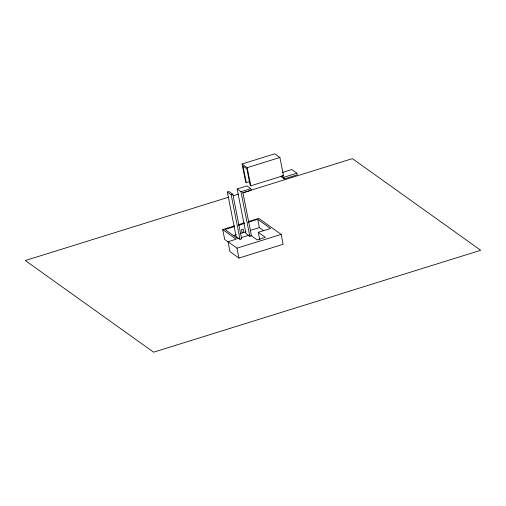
<?xml version="1.0" encoding="UTF-8"?>
<svg xmlns="http://www.w3.org/2000/svg" width="506" height="506" viewBox="0 0 506 506"><rect width="100%" height="100%" fill="white"/><g stroke="black" fill="none" stroke-linecap="round" stroke-linejoin="round"><path stroke-width="0.76" d="M246.295 182.615L245.657 182.154L242.058 164.001L274.771 153.811L279.9 157.48L283.499 175.633L250.786 185.822L250.147 185.36L246.877 168.859L243.032 166.107L246.295 182.615L250.015 181.452M242.058 164.001L247.194 167.669L279.9 157.48M282.323 172.483L291.772 169.542L296.908 173.204L297.237 174.855L284.151 178.928L280.299 176.183M227.327 192.027L228.959 191.515L232.811 194.266L241.634 238.826L239.996 239.332L236.15 236.587L227.327 192.027L231.172 194.778L239.996 239.332M237.137 188.972L246.953 185.911L250.799 188.662L251.128 190.313L242.95 192.862L251.444 235.771L249.812 236.277L245.96 233.525L237.137 188.972L240.989 191.717L249.812 236.277M281.899 175.905L283.822 177.283L296.908 173.204M231.172 194.778L232.811 194.266M240.989 191.717L250.799 188.662M228.788 197.138L25.3 260.533L153.609 352.189L480.7 250.287L352.391 158.631L242.355 192.912M233.31 195.727L238.585 194.083M228.535 242.222L224.683 239.471L222.722 229.572L234.721 225.834M238.465 224.664L244.461 222.798M248.212 221.628L258.705 218.358L281.159 234.398L283.12 244.303L238.965 258.06L229.983 251.64L228.023 241.741L236.194 239.193L222.722 229.572M234.664 226.505L224.999 229.515L237.833 238.687L239.275 238.231M238.383 225.347L244.328 223.494M248.048 222.336L257.712 219.326L270.539 228.491L258.275 232.317L259.761 239.819M233.291 235.695L236.251 234.771M239.952 233.62L246.03 231.729M250.464 230.344L259.344 227.58L263.835 230.787M241.438 237.561L249.376 235.088M228.023 241.741L237.004 248.155L281.159 234.398M282.854 175.171L283.499 175.633M258.275 232.317L265.334 237.358L257.156 239.901L250.742 235.322M283.822 177.283L284.151 178.928M257.712 219.326L259.344 227.58M247.194 167.669L250.786 185.822M243.81 232.418L243.152 229.117L241.52 229.629L242.172 232.931M237.004 248.155L238.965 258.06"/></g></svg>
